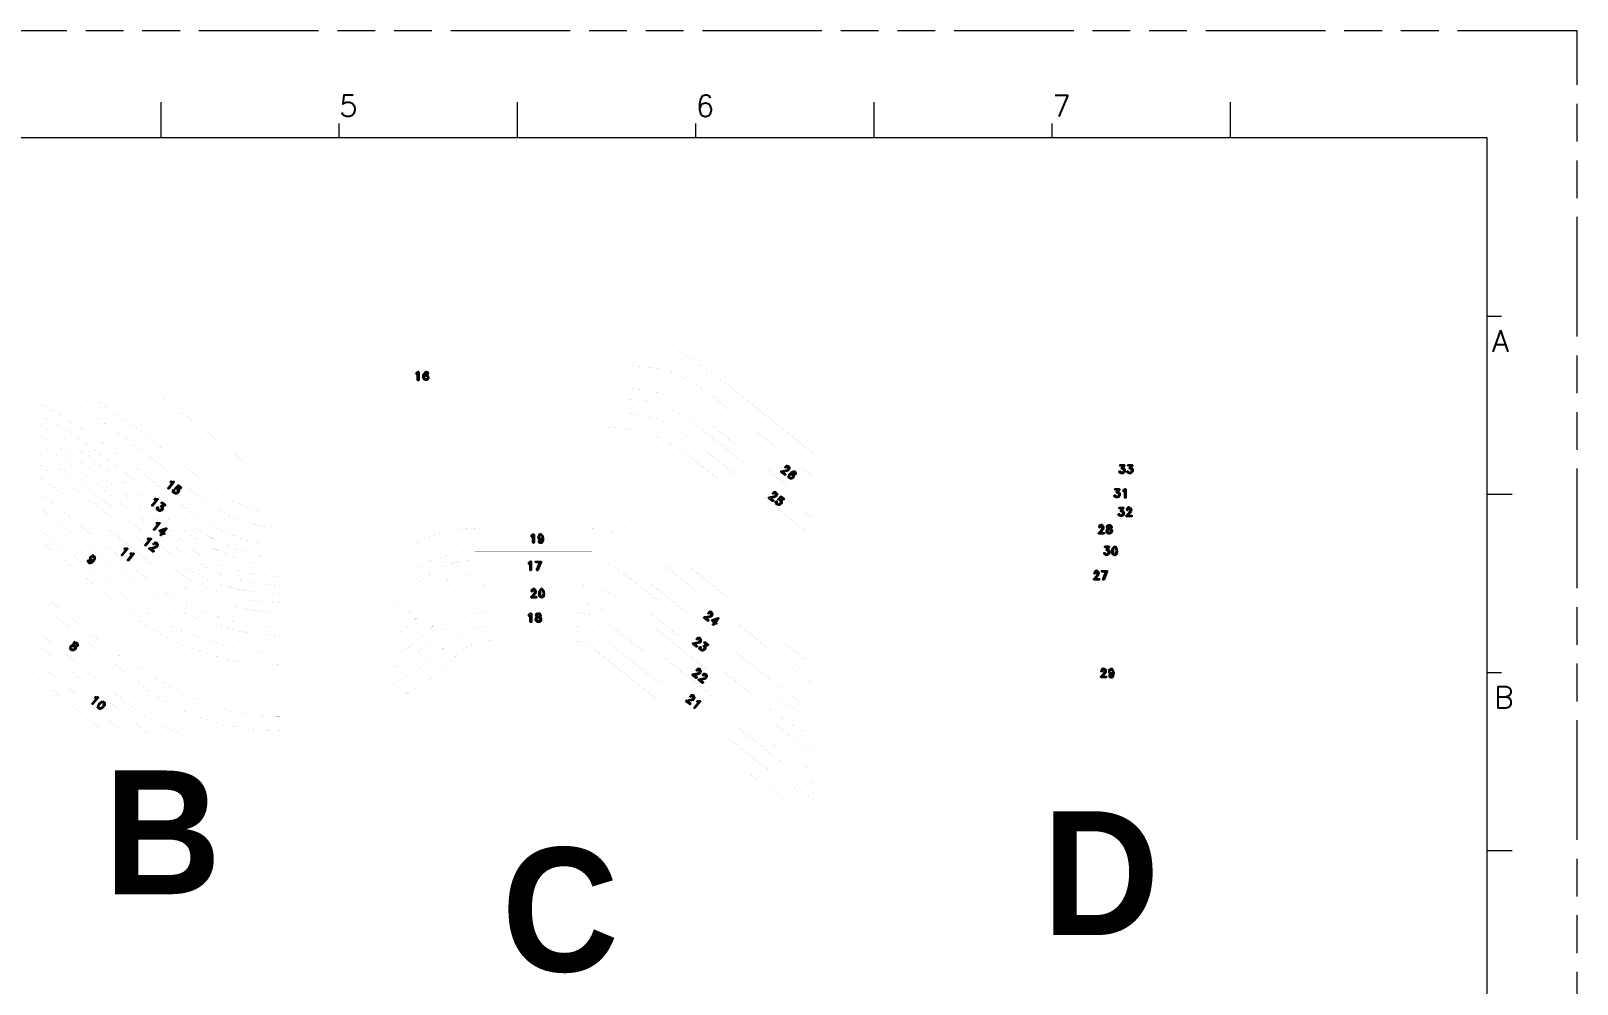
# Model space of a CAD drawing. Extents: x 726 to 3541, y -563 to 148.
# Drawn here: x 3418.6 to 3541.4, y -474.4 to -398.7 of the extents above; entities that cross this region are included whole.
import ezdxf

# ---------------------------------------------------------------- set-up
doc = ezdxf.new("R2010")
doc.units = 0
doc.linetypes.add('PHANTOM', pattern=[29.5, 9.5, -1.5, 3, -1.5, 3, -1.5, 9.5])
doc.layers.get('0').update_dxf_attribs({"lineweight": 5})
doc.layers.add('0PAPERF', color=2, linetype='PHANTOM', lineweight=5, plot=False)
for name, color, linetype in [('b_area', 3, 'Continuous'), ('c_area', 6, 'Continuous'), ('d_area', 5, 'Continuous'), ('e_area', 4, 'Continuous')]:
    doc.layers.add(name, color=color, linetype=linetype)
doc.layers.add('DIM', color=3, linetype='Continuous', lineweight=5)
doc.styles.add('SIMPLEX', font='simplex.shx')
doc.styles.get("Standard").update_dxf_attribs({"font": 'txt.shx'})

# ---------------------------------------------------------------- blocks, each defined once
blk = doc.blocks.new('PAD_R6')
at = {"layer": 'b_area', "const_width": 0.5}
blk.add_lwpolyline([(0.25, 0, 1), (-0.25, 0, 1)], format="xyb", close=True, dxfattribs=at)
blk = doc.blocks.new('PAD_R5')
at = {"layer": 'd_area', "const_width": 0.5}
blk.add_lwpolyline([(0.25, 0, 1), (-0.25, 0, 1)], format="xyb", close=True, dxfattribs=at)
blk = doc.blocks.new('PAD_R4')
at = {"layer": 'e_area', "const_width": 0.5}
blk.add_lwpolyline([(0.25, 0, 1), (-0.25, 0, 1)], format="xyb", close=True, dxfattribs=at)

msp = doc.modelspace()

# ---------------------------------------------------------------- linework, layer by layer
for p, q in [((3428.94, -407.17), (3428.94, -404.34)), ((3457.26, -407.17), (3457.26, -404.34)), ((3485.59, -407.17), (3485.59, -404.34)), ((3513.91, -407.17), (3513.91, -404.34)), ((3443.1, -407.17), (3443.1, -406.04)), ((3471.43, -407.17), (3471.43, -406.04)), ((3499.75, -407.17), (3499.75, -406.04)), ((3534.31, -407.17), (3315.64, -407.17)), ((3534.31, -558.43), (3534.31, -407.17)), ((3534.31, -421.34), (3535.44, -421.34)), ((3534.31, -435.5), (3536.29, -435.5)), ((3534.31, -449.66), (3535.44, -449.66)), ((3534.31, -463.82), (3536.29, -463.82))]:
    msp.add_line(p, q)
at = {"layer": '0PAPERF'}
for p, q in [((3541.45, -398.67), (3309.12, -398.67)), ((3541.45, -562.96), (3541.45, -398.67))]:
    msp.add_line(p, q, dxfattribs=at)
at = {"layer": 'b_area'}
for p, q in [((3429.5, -434.99), (3429.82, -434.59)), ((3428.22, -436.35), (3428.54, -435.96)), ((3428.6, -436.66), (3428.6, -436.62)), ((3428.37, -438.26), (3428.69, -437.87)), ((3429.2, -438.32), (3428.96, -438.41)), ((3427.68, -439.51), (3428, -439.11)), ((3423.11, -440.83), (3423.13, -440.77)), ((3425.81, -440.3), (3426.13, -439.9)), ((3426.3, -440.69), (3426.62, -440.29)), ((3423.48, -452.11), (3423.8, -451.71))]:
    msp.add_line(p, q, dxfattribs=at)
at = {"layer": 'b_area', "const_width": 0.0018}
for points in [[(3419.23, -454.68), (3419.23, -427.52), (3438.35, -427.52), (3438.35, -454.68), (3419.23, -454.68), (3419.23, -450.18)], [(3422.98, -427.52), (3428.78, -427.52), (3436.84, -433.99), (3438.35, -433.99), (3438.35, -437.12)], [(3419.23, -429.92), (3419.23, -429.13)], [(3419.23, -431.54), (3419.23, -430.74)], [(3419.23, -433.17), (3419.23, -432.36)], [(3419.23, -435.49), (3419.23, -434.12)], [(3419.23, -438.26), (3419.23, -436.55)], [(3419.23, -443.25), (3419.23, -439.16)], [(3419.23, -446.49), (3419.23, -444.14)], [(3419.23, -449), (3419.23, -447.54)], [(3419.23, -447.54), (3428.13, -454.68)], [(3428.13, -454.68), (3426.3, -454.68), (3419.23, -449)], [(3419.23, -450.18), (3424.83, -454.68)], [(3424.83, -454.68), (3419.23, -454.68)]]:
    msp.add_lwpolyline(points, dxfattribs=at)
for points in [[(3419.23, -428.23), (3419.23, -427.52), (3420.75, -427.52, -0.038258), (3428.02, -432.49), (3431.96, -435.65, 0.144628), (3438.35, -438.27), (3438.35, -439.65)], [(3438.35, -439.65, -0.147265), (3431.1, -436.72), (3427.16, -433.56, 0.04256), (3419.23, -428.23)], [(3438.35, -437.12, -0.141901), (3432.68, -434.76), (3428.74, -431.6, 0.03003), (3422.98, -427.52)], [(3419.23, -429.13, -0.039186), (3426.27, -433.92), (3430.72, -437.49, 0.130478), (3437.6, -440.54, 0.03879), (3438.23, -440.59), (3438.35, -440.59), (3438.35, -441.27), (3438.23, -441.27, -0.038899), (3437.49, -441.22, -0.130468), (3430.29, -438.03), (3425.84, -434.45, 0.037355), (3419.23, -429.92)], [(3419.23, -430.74, -0.035857), (3425.43, -435.03), (3431.84, -440.19, 0.126375), (3438.35, -442.07), (3438.35, -442.75)], [(3438.35, -442.75, -0.127149), (3431.48, -440.76, -0.037538), (3431.43, -440.74), (3425, -435.57, 0.033902), (3419.23, -431.54)], [(3419.23, -432.36, -0.031192), (3424.35, -435.97), (3431.54, -441.74, 0.119086), (3438.35, -443.44), (3438.35, -444.13)], [(3438.35, -444.13, -0.119738), (3431.2, -442.33, -0.049014), (3431.14, -442.29), (3423.92, -436.5, 0.029059), (3419.23, -433.17)], [(3419.23, -434.12, -0.02335), (3422.75, -436.68), (3429.68, -442.23, 0.135811), (3438.35, -444.92), (3438.35, -446.07)], [(3438.35, -446.07, -0.137571), (3428.98, -443.15), (3422.04, -437.58, 0.019197), (3419.23, -435.49)], [(3419.23, -436.55, -0.007756), (3420.28, -437.34), (3427.13, -442.69, 0.064798), (3431.48, -445.26, 0.093738), (3438.35, -446.75), (3438.35, -448.12)], [(3438.35, -448.12, -0.094281), (3430.94, -446.52, -0.064772), (3426.29, -443.77), (3419.23, -438.26)], [(3419.23, -439.16, -0.003881), (3419.72, -439.54), (3426.38, -444.89, 0.172056), (3438.35, -449.06), (3438.35, -453.16), (3438.13, -453.16), (3438.13, -453.16, -0.162408), (3428.16, -449.83, -0.051002), (3424.37, -447.38), (3419.23, -443.25)], [(3419.23, -444.14), (3427.03, -450.4, 0.173785), (3438.35, -454.3), (3438.35, -454.68), (3430.72, -454.68, -0.072039), (3425.88, -451.83), (3419.23, -446.49)]]:
    msp.add_lwpolyline(points, format="xyb", dxfattribs=at)
at = {"layer": 'b_area'}
for points in [[(3429.74, -434.58, -1.522225), (3429.81, -434.5), (3429.92, -434.48, -0.698893), (3429.96, -434.55), (3429.57, -435.04, -1), (3429.5, -434.99)], [(3429.82, -434.59, -0.071668), (3429.8, -434.59), (3429.74, -434.58)], [(3430.16, -435.38, 0.817767), (3430.12, -435.06, -0.739781), (3430.08, -434.98), (3430.26, -434.79, -0.39237), (3430.33, -434.78), (3430.53, -434.95, -1), (3430.47, -435.02), (3430.3, -434.88), (3430.21, -434.98, -0.523435), (3430.34, -435.33)], [(3428.46, -435.95, -1.522479), (3428.53, -435.87), (3428.64, -435.85, -0.70204), (3428.68, -435.92), (3428.29, -436.41, -1), (3428.22, -436.35)], [(3428.54, -435.96, -0.072808), (3428.52, -435.96), (3428.46, -435.95)], [(3429.88, -435.25, -0.078983), (3429.88, -435.24), (3429.89, -435.17, -1), (3429.98, -435.2, 0.637815), (3430.16, -435.38)], [(3430.34, -435.33, -0.673358), (3429.88, -435.29), (3429.88, -435.25)], [(3429.15, -436.35), (3428.99, -436.22, -1), (3429.05, -436.15), (3429.27, -436.33, -0.602725), (3429.25, -436.41), (3429.06, -436.47, -1.082258), (3428.6, -436.66)], [(3428.6, -436.62, -0.078607), (3428.6, -436.6), (3428.61, -436.54, -1), (3428.7, -436.57, 0.637818), (3428.88, -436.74)], [(3428.88, -436.74, 0.372833), (3428.99, -436.53), (3428.94, -436.49, -0.597473), (3428.95, -436.41), (3429.15, -436.35)], [(3428.62, -437.86, -1.522732), (3428.68, -437.78), (3428.79, -437.76, -0.70708), (3428.83, -437.83), (3428.44, -438.32, -1), (3428.37, -438.26)], [(3428.69, -437.87, -0.071668), (3428.68, -437.87), (3428.62, -437.86)], [(3426.06, -439.89, -1.52274), (3426.12, -439.81), (3426.23, -439.79, -0.699413), (3426.27, -439.86), (3425.88, -440.35, -1), (3425.81, -440.3)], [(3427.93, -439.1, -1.522584), (3427.99, -439.02), (3428.1, -439, -0.706202), (3428.15, -439.07), (3427.75, -439.57, -1), (3427.68, -439.51)], [(3428, -439.11, -0.067438), (3427.99, -439.11), (3427.93, -439.1)], [(3428.02, -439.84, -0.650129), (3428.04, -439.76), (3428.43, -439.69, 0.341478), (3428.59, -439.48)], [(3428.67, -439.44, -0.421192), (3428.45, -439.77), (3428.15, -439.83)], [(3428.59, -439.48, 0.571193), (3428.4, -439.47, -1), (3428.33, -439.42)], [(3423.65, -440.41, -0.42096), (3423.3, -441.01), (3423.22, -440.99, -0.098661), (3423.21, -440.98), (3423.17, -440.95, -0.09861), (3423.16, -440.94), (3423.12, -440.87, -0.20787), (3423.11, -440.83)], [(3423.13, -440.77, -1.487068), (3423.2, -440.84, 0.775659), (3423.46, -440.82)], [(3426.13, -439.9, -0.067587), (3426.12, -439.9), (3426.06, -439.89)], [(3426.55, -440.28, -1.52274), (3426.61, -440.2), (3426.72, -440.18, -0.699413), (3426.77, -440.25), (3426.37, -440.75, -1), (3426.3, -440.69)], [(3426.62, -440.29, -0.067587), (3426.61, -440.29), (3426.55, -440.28)], [(3428.15, -439.83), (3428.36, -439.99, -1), (3428.3, -440.06), (3428.02, -439.84)], [(3422.12, -447.24, -0.461807), (3422.32, -447.54, -0.322676), (3422.16, -447.62, -1.046676), (3421.7, -447.73)], [(3423.73, -451.7, -1.522584), (3423.79, -451.62), (3423.9, -451.6, -0.706202), (3423.94, -451.67), (3423.55, -452.16, -1), (3423.48, -452.11)], [(3423.8, -451.71, -0.067438), (3423.79, -451.71), (3423.73, -451.7)], [(3424.37, -451.96, -0.482566), (3424.39, -452.37), (3424.33, -452.44, -0.584557), (3423.89, -452.45, -0.174637), (3423.88, -452.42)], [(3424.39, -452.12, 0.506322), (3424.21, -452.06), (3424.1, -452.15), (3424.05, -452.22), (3423.98, -452.34, 0.507004), (3424.08, -452.51)]]:
    msp.add_lwpolyline(points, format="xyb", dxfattribs=at)
msp.add_lwpolyline([(3428.84, -438.43, -0.591214), (3428.85, -438.35), (3429.32, -438.18, -0.763171), (3429.37, -438.26), (3429.13, -438.55), (3429.2, -438.6, -1), (3429.14, -438.67), (3429.07, -438.62), (3428.97, -438.75, -1), (3428.9, -438.69), (3429, -438.56)], format="xyb", close=True, dxfattribs=at)
msp.add_lwpolyline([(3428.96, -438.41), (3429.06, -438.49), (3429.2, -438.32)], dxfattribs=at)
for centre, radius in [((3423.49, -440.59), 0.135), ((3421.93, -447.7), 0.142), ((3422.15, -447.43), 0.106)]:
    msp.add_circle(centre, radius, dxfattribs=at)
for centre, radius, start, end in [((3428.49, -439.53), 0.197, 28.2225, 143.4725), ((3423.48, -440.61), 0.21, 142.2006, 265.3603), ((3423.51, -440.6), 0.229, 52.9079, 151.5568), ((3421.95, -447.71), 0.251, 88.4977, 183.1404), ((3422.12, -447.41), 0.175, 92.7245, 196.4385), ((3424.38, -452.46), 0.501, 90.7363, 174.8037), ((3423.91, -452.05), 0.491, 290.8107, 351.7725)]:
    msp.add_arc(centre, radius, start, end, dxfattribs=at)
at = {"layer": 'c_area'}
for p, q in [((3459.03, -440.92), (3458.73, -440.92)), ((3473.07, -445.46), (3472.84, -445.54)), ((3471.72, -447.76), (3471.72, -447.72)), ((3471.31, -452.42), (3471.63, -452.03))]:
    msp.add_line(p, q, dxfattribs=at)
at = {"layer": 'c_area', "linetype": 'Continuous', "const_width": 0.0018}
for points in [[(3447.42, -459.89), (3447.42, -424.14), (3480.81, -424.14), (3480.81, -459.89), (3447.42, -459.89), (3447.42, -451.84, 0.092221), (3452.1, -448.63), (3452.44, -448.28, -0.198798), (3455.27, -447.11), (3461.35, -447.11, -0.170375), (3463.34, -447.81), (3476.28, -458.17, 0.030284), (3478.71, -459.89)], [(3480.81, -432.29), (3473.95, -426.8), (3473.95, -426.8, 0.03819), (3470.07, -424.14)], [(3447.42, -427.11), (3447.42, -425.28), (3466.2, -425.28, -0.170557), (3472.49, -427.49), (3480.81, -434.16), (3480.81, -436.5)], [(3480.81, -436.5), (3471.34, -428.91, 0.170557), (3466.2, -427.11), (3447.42, -427.11)], [(3447.42, -429.05), (3447.42, -427.91), (3465.64, -427.91, -0.170441), (3471.42, -429.94), (3480.81, -437.46), (3480.81, -438.93)], [(3480.81, -438.93), (3470.7, -430.83, 0.170435), (3465.64, -429.05), (3447.42, -429.05)], [(3447.42, -437.05), (3447.42, -430.19), (3464.45, -430.19, -0.170303), (3470.88, -432.45), (3480.81, -440.4), (3480.81, -449.12)], [(3480.81, -449.12, -0.01541), (3479.56, -448.18), (3466.6, -437.8, 0.170281), (3464.45, -437.05), (3447.42, -437.05)], [(3447.42, -443.06), (3447.42, -440.53, -0.17577), (3453.87, -438.19), (3463.16, -438.19, -0.170262), (3466.87, -439.49), (3478.89, -449.12, 0.022721), (3480.81, -450.52), (3480.81, -452.68)], [(3480.81, -452.68, -0.033369), (3477.74, -450.54), (3465.73, -440.92, 0.17024), (3463.16, -440.02), (3453.87, -440.02, 0.198955), (3448.05, -442.43), (3447.42, -443.06)], [(3447.42, -445.94), (3447.42, -444.5, 0.021818), (3448.05, -443.92), (3449.42, -442.55, -0.198802), (3453.87, -440.71), (3462.74, -440.71, -0.17034), (3465.62, -441.72), (3477.9, -451.55, 0.033412), (3480.81, -453.58), (3480.81, -454.9)], [(3480.81, -454.9, -0.039572), (3477.18, -452.44), (3464.91, -442.61, 0.170341), (3462.74, -441.85), (3453.87, -441.85, 0.198784), (3450.23, -443.36), (3448.85, -444.73, -0.043199), (3447.42, -445.94)], [(3447.42, -448.44), (3447.42, -446.84, 0.051226), (3449.12, -445.46), (3449.6, -444.97, -0.198919), (3454.94, -442.76), (3462.21, -442.76, -0.170242), (3465.39, -443.88), (3478.24, -454.17, 0.034069), (3480.81, -455.95), (3480.81, -457.54)], [(3480.81, -457.54, -0.042409), (3477.38, -455.24), (3464.53, -444.95, 0.170209), (3462.2, -444.14), (3454.94, -444.14, 0.198919), (3450.57, -445.94), (3450.09, -446.43, -0.069511), (3447.42, -448.44)], [(3447.42, -450.57), (3447.42, -449.29, 0.072511), (3450.48, -447.01), (3450.82, -446.66, -0.198978), (3455.27, -444.82), (3461.35, -444.82, -0.170387), (3464.77, -446.02), (3477.71, -456.38, 0.041952), (3480.81, -458.46), (3480.81, -459.76)], [(3480.81, -459.76, -0.048698), (3477, -457.28), (3464.05, -446.91, 0.170388), (3461.35, -445.96), (3455.27, -445.96, 0.19898), (3451.63, -447.47), (3451.29, -447.82, -0.08322), (3447.42, -450.57)]]:
    msp.add_lwpolyline(points, format="xyb", dxfattribs=at)
for points in [[(3470.07, -424.14), (3480.81, -424.14), (3480.81, -432.29)], [(3478.71, -459.89), (3447.42, -459.89)]]:
    msp.add_lwpolyline(points, dxfattribs=at)
at = {"layer": 'c_area', "linetype": 'Continuous'}
for points in [[(3449.26, -425.84), (3449.33, -425.76, -0.70035), (3449.41, -425.79), (3449.41, -426.42, -1), (3449.32, -426.42), (3449.32, -425.91)], [(3449.32, -425.91, -0.067502), (3449.31, -425.91), (3449.26, -425.94)], [(3449.77, -426.2, -0.389941), (3450.04, -425.74), (3450.11, -425.77, -0.205462), (3450.14, -425.8), (3450.17, -425.86)], [(3450.19, -426.19, -0.780762), (3449.81, -426.36, -0.129406), (3449.8, -426.33), (3449.77, -426.22, -0.058104), (3449.77, -426.2)], [(3450.17, -425.86, -1.487402), (3450.06, -425.85, 0.775203), (3449.87, -426.02)], [(3478.21, -433.73, -0.650129), (3478.23, -433.65), (3478.62, -433.58, 0.340546), (3478.78, -433.38)], [(3478.86, -433.33, -0.420319), (3478.64, -433.67), (3478.34, -433.72)], [(3478.78, -433.38, 0.570697), (3478.6, -433.37, -1), (3478.52, -433.31)], [(3478.34, -433.72), (3478.55, -433.89, -1), (3478.49, -433.96), (3478.21, -433.73)], [(3479.19, -434.17, -0.637581), (3478.79, -434.13), (3478.78, -434.05)], [(3479.37, -433.89, -1.486911), (3479.3, -433.82, 0.774817), (3479.04, -433.83)], [(3477.23, -435.81, -0.644166), (3477.25, -435.73), (3477.64, -435.66, 0.34145), (3477.8, -435.46)], [(3477.37, -435.8), (3477.57, -435.97, -1), (3477.51, -436.04), (3477.23, -435.81)], [(3477.88, -435.42, -0.420677), (3477.66, -435.75), (3477.37, -435.8)], [(3477.8, -435.46, 0.570802), (3477.62, -435.45, -1), (3477.55, -435.39)], [(3477.77, -436.13), (3477.78, -436.07, -1), (3477.87, -436.09, 0.637691), (3478.05, -436.27)], [(3478.05, -436.27, 0.819525), (3478.01, -435.95, -0.73402), (3477.97, -435.88), (3478.15, -435.68, -0.393362), (3478.22, -435.68), (3478.42, -435.84, -1), (3478.36, -435.91), (3478.19, -435.77), (3478.1, -435.87, -0.523385), (3478.23, -436.23)], [(3478.23, -436.23, -0.67534), (3477.77, -436.18, -0.283003), (3477.77, -436.13)], [(3458.42, -438.76), (3458.49, -438.67, -0.70035), (3458.57, -438.7), (3458.57, -439.33, -1), (3458.48, -439.33), (3458.48, -438.82)], [(3458.48, -438.82, -0.067502), (3458.47, -438.83), (3458.42, -438.86)], [(3459.23, -439.1, -0.061735), (3459.22, -439.1), (3459.14, -439.13, -0.31361), (3459.08, -439.13), (3459.01, -439.1, -0.12527), (3458.99, -439.09), (3458.94, -439.03, -0.110923), (3458.93, -439.01), (3458.9, -438.92, -0.072732), (3458.9, -438.91)], [(3458.93, -439.26, -1.487156), (3459.03, -439.27, 0.775566), (3459.23, -439.1)], [(3458.2, -440.93), (3458.27, -440.84, -0.70035), (3458.35, -440.87), (3458.35, -441.5, -1), (3458.26, -441.5), (3458.26, -440.99)], [(3458.26, -440.99, -0.067502), (3458.25, -441), (3458.2, -441.03)], [(3458.73, -440.92, -1), (3458.73, -440.83), (3459.09, -440.83, -0.539035), (3459.13, -440.89), (3458.88, -441.52, -1), (3458.79, -441.49), (3459.03, -440.92)], [(3458.34, -443.65), (3458.59, -443.35, 0.341965), (3458.59, -443.09)], [(3458.59, -443.09, 0.570843), (3458.44, -443.2, -1), (3458.35, -443.2)], [(3458.63, -443.01, -0.421669), (3458.66, -443.4), (3458.47, -443.63)], [(3459.38, -443.56, -0.780614), (3458.98, -443.56), (3458.96, -443.41)], [(3459.25, -443.11, 0.50693), (3459.07, -443.18), (3459.05, -443.32), (3459.05, -443.4)], [(3459.05, -443.4), (3459.07, -443.54, 0.507166), (3459.25, -443.61)], [(3458.47, -443.63), (3458.73, -443.63, -1), (3458.73, -443.72), (3458.37, -443.72, -0.649857), (3458.34, -443.65)], [(3458.21, -445.04), (3458.28, -444.96, -0.70035), (3458.36, -444.99), (3458.36, -445.62, -1), (3458.27, -445.62), (3458.27, -445.11)], [(3458.27, -445.11, -0.067502), (3458.26, -445.12), (3458.21, -445.15)], [(3458.7, -445.5, -0.274397), (3458.79, -445.25, -0.486257), (3458.78, -444.98)], [(3458.78, -444.98, -0.461965), (3459.12, -445.08, -0.324873), (3459.05, -445.25, -1.370949), (3458.7, -445.52)], [(3459.02, -445.05, 0.263822), (3458.83, -445.05), (3458.81, -445.09), (3458.81, -445.13)], [(3458.81, -445.13), (3458.83, -445.17), (3458.86, -445.19), (3458.92, -445.2), (3458.98, -445.19, 0.42514), (3459.02, -445.05)], [(3472.09, -445.33, -0.644148), (3472.11, -445.25), (3472.5, -445.18, 0.3402), (3472.66, -444.98)], [(3472.23, -445.32), (3472.43, -445.49, -1), (3472.37, -445.56), (3472.09, -445.33)], [(3472.66, -444.98, 0.570631), (3472.48, -444.97, -1), (3472.41, -444.91)], [(3471.19, -447.39, -0.644148), (3471.21, -447.32), (3471.59, -447.24, 0.3402), (3471.75, -447.04)], [(3471.75, -447.04, 0.570631), (3471.57, -447.03, -1), (3471.5, -446.97)], [(3471.32, -447.39), (3471.52, -447.55, -1), (3471.47, -447.62), (3471.19, -447.39)], [(3472.27, -447.45), (3472.11, -447.33, -1), (3472.17, -447.26), (3472.39, -447.43, -0.599709), (3472.38, -447.51), (3472.18, -447.58, -1.081145), (3471.72, -447.76)], [(3471.72, -447.72, -0.082065), (3471.72, -447.71), (3471.74, -447.65, -1), (3471.83, -447.67, 0.637554), (3472.01, -447.85)], [(3472.01, -447.85, 0.373058), (3472.11, -447.64), (3472.06, -447.6, -0.599709), (3472.08, -447.52), (3472.27, -447.45)], [(3471.17, -449.87, -0.644148), (3471.19, -449.79), (3471.57, -449.72, 0.341536), (3471.73, -449.52)], [(3471.73, -449.52, 0.570861), (3471.55, -449.51, -1), (3471.48, -449.45)], [(3471.3, -449.86), (3471.51, -450.03, -1), (3471.45, -450.1), (3471.17, -449.87)], [(3471.66, -450.27, -0.644148), (3471.68, -450.19), (3472.07, -450.12, 0.341479), (3472.23, -449.91)], [(3471.79, -450.26), (3472, -450.42, -1), (3471.94, -450.49), (3471.66, -450.27)], [(3472.31, -449.87, -0.418936), (3472.09, -450.2), (3471.79, -450.26)], [(3472.23, -449.91, 0.570858), (3472.04, -449.9, -1), (3471.97, -449.85)], [(3470.67, -451.96, -0.644148), (3470.69, -451.88), (3471.07, -451.81, 0.341536), (3471.23, -451.61)], [(3470.8, -451.95), (3471.01, -452.12, -1), (3470.95, -452.19), (3470.67, -451.96)], [(3471.23, -451.61, 0.570861), (3471.05, -451.6, -1), (3470.98, -451.54)], [(3471.56, -452.02, -1.522831), (3471.62, -451.93), (3471.73, -451.91, -0.699994), (3471.78, -451.99), (3471.38, -452.48, -1), (3471.31, -452.42)], [(3471.63, -452.03, -0.071735), (3471.62, -452.02), (3471.56, -452.02)]]:
    msp.add_lwpolyline(points, format="xyb", dxfattribs=at)
for points in [[(3472.62, -445.23), (3472.52, -445.27), (3472.23, -445.32)], [(3472.84, -445.54), (3472.94, -445.63), (3473.07, -445.46)], [(3471.72, -447.29), (3471.61, -447.33), (3471.32, -447.39)], [(3471.7, -449.77), (3471.59, -449.81), (3471.3, -449.86)], [(3471.2, -451.86), (3471.09, -451.9), (3470.8, -451.95)]]:
    msp.add_lwpolyline(points, dxfattribs=at)
msp.add_lwpolyline([(3472.72, -445.56, -0.586926), (3472.73, -445.49), (3473.19, -445.32, -0.758049), (3473.24, -445.39), (3473.01, -445.68), (3473.07, -445.73, -1), (3473.02, -445.8), (3472.95, -445.75), (3472.85, -445.88, -1), (3472.78, -445.82), (3472.88, -445.7)], format="xyb", close=True, dxfattribs=at)
at = {"layer": 'c_area'}
for centre, radius in [((3449.98, -426.22), 0.136), ((3479, -434.06), 0.135), ((3459.11, -438.9), 0.136), ((3458.92, -445.44), 0.136)]:
    msp.add_circle(centre, radius, dxfattribs=at)
for centre, radius, start, end in [((3449.24, -425.89), 0.0566, 66.8567, 293.6395), ((3449.98, -426.19), 0.21, 0.0169, 123.4515), ((3478.68, -433.43), 0.197, 28.3838, 143.4615), ((3479.3, -434.21), 0.541, 92.3081, 163.3278), ((3479.02, -434.04), 0.21, 321.5219, 84.5272), ((3479.21, -433.83), 0.178, 340.2747, 65.6669), ((3477.7, -435.51), 0.197, 28.369, 143.5001), ((3458.39, -438.81), 0.0566, 66.8567, 293.6395), ((3459.13, -438.89), 0.227, 86.1642, 186.1952), ((3459.11, -439.18), 0.194, 203.0883, 313.8842), ((3458.84, -439.05), 0.491, 325.5558, 51.6615), ((3458.18, -440.98), 0.0566, 66.8567, 293.6395), ((3458.55, -443.19), 0.197, 67.0464, 182.2276), ((3459.31, -443.34), 0.359, 106.6977, 189.7826), ((3458.9, -443.4), 0.504, 341.3788, 52.7909), ((3458.83, -443.36), 0.491, 329.5234, 30.4766), ((3458.19, -445.1), 0.0566, 66.8567, 293.6395), ((3458.74, -445.5), 0.045, 179.9907, 204.0065), ((3472.57, -445.03), 0.202, 285.8602, 142.7146), ((3471.66, -447.1), 0.202, 285.8602, 142.7146), ((3471.64, -449.57), 0.202, 285.6276, 142.7556), ((3472.13, -449.96), 0.197, 28.2159, 143.4593), ((3471.14, -451.66), 0.202, 285.6276, 142.7556)]:
    msp.add_arc(centre, radius, start, end, dxfattribs=at)
at = {"layer": 'd_area'}
for p, q in [((3505.1, -433.78), (3505.07, -433.72)), ((3505.73, -433.78), (3505.7, -433.72)), ((3504.7, -435.69), (3504.67, -435.63)), ((3505.03, -437.18), (3505, -437.12)), ((3503.89, -440.27), (3503.86, -440.21)), ((3504.01, -441.67), (3503.72, -441.67))]:
    msp.add_line(p, q, dxfattribs=at)
at = {"layer": 'd_area', "linetype": 'Continuous', "const_width": 0.0018}
for points in [[(3493, -458.54), (3493, -429.72), (3513.37, -429.72), (3513.37, -458.54), (3493, -458.54), (3493, -457.1), (3513.37, -457.1), (3513.37, -458.54)], [(3493, -434.29), (3493, -432.91), (3513.37, -432.91), (3513.37, -434.29)], [(3493, -435.85), (3493, -435.17), (3513.37, -435.17), (3513.37, -435.85)], [(3493, -437.34), (3493, -436.65), (3513.37, -436.65), (3513.37, -437.34)], [(3493, -438.71), (3493, -438.03), (3513.37, -438.03), (3513.37, -438.71)], [(3493, -440.65), (3493, -439.51), (3513.37, -439.51), (3513.37, -440.65)], [(3493, -442.71), (3493, -441.34), (3513.37, -441.34), (3513.37, -442.71)], [(3493, -447.74), (3493, -443.64), (3498.34, -443.64), (3507.48, -443.64), (3513.37, -443.64), (3513.37, -447.74)], [(3493, -450.71), (3493, -448.88), (3513.37, -448.88), (3513.37, -450.71)]]:
    msp.add_lwpolyline(points, close=True, dxfattribs=at)
msp.add_lwpolyline([(3493, -431.77), (3493, -429.72), (3513.37, -429.72), (3513.37, -431.77), (3511.49, -431.77, -0.018933), (3511.37, -431.77, -0.018935), (3511.25, -431.77)], format="xyb", close=True, dxfattribs=at)
at = {"layer": 'd_area', "linetype": 'Continuous'}
for points in [[(3505.37, -433.24), (3505.17, -433.24, -1), (3505.17, -433.15), (3505.45, -433.15, -0.595465), (3505.49, -433.22), (3505.38, -433.39, -1.208199), (3505.1, -433.78)], [(3505.41, -433.71, 0.372811), (3505.36, -433.48), (3505.29, -433.48, -0.595465), (3505.26, -433.41), (3505.37, -433.24)], [(3506, -433.24), (3505.8, -433.24, -1), (3505.8, -433.15), (3506.08, -433.15, -0.595465), (3506.12, -433.22), (3506.01, -433.39, -1.208199), (3505.73, -433.78)], [(3506.04, -433.71, 0.372811), (3505.99, -433.48), (3505.92, -433.48, -0.595465), (3505.89, -433.41), (3506, -433.24)], [(3505.07, -433.72, -1), (3505.16, -433.69, 0.637647), (3505.41, -433.71)], [(3505.7, -433.72, -1), (3505.79, -433.69, 0.637647), (3506.04, -433.71)], [(3504.67, -435.63, -1), (3504.76, -435.6, 0.637647), (3505.01, -435.62)], [(3504.97, -435.15), (3504.77, -435.15, -1), (3504.77, -435.06), (3505.05, -435.06, -0.595465), (3505.09, -435.13), (3504.98, -435.3, -1.208199), (3504.7, -435.69)], [(3505.01, -435.62, 0.372811), (3504.96, -435.39), (3504.9, -435.39, -0.595465), (3504.86, -435.32), (3504.97, -435.15)], [(3505.45, -435.16), (3505.52, -435.08, -0.70035), (3505.6, -435.11), (3505.6, -435.74, -1), (3505.51, -435.74), (3505.51, -435.23)], [(3505.51, -435.23, -0.067502), (3505.5, -435.24), (3505.45, -435.27)], [(3505, -437.12, -1), (3505.09, -437.08, 0.637647), (3505.34, -437.11)], [(3505.3, -436.64), (3505.1, -436.64, -1), (3505.1, -436.55), (3505.38, -436.55, -0.595465), (3505.42, -436.62), (3505.31, -436.79, -1.208199), (3505.03, -437.18)], [(3505.34, -437.11, 0.372811), (3505.29, -436.88), (3505.22, -436.88, -0.595465), (3505.19, -436.81), (3505.3, -436.64)], [(3505.77, -437.18), (3506.03, -437.18, -1), (3506.03, -437.27), (3505.67, -437.27, -0.649857), (3505.64, -437.19)], [(3505.64, -437.19), (3505.89, -436.9, 0.341965), (3505.89, -436.64)], [(3505.89, -436.64, 0.570843), (3505.74, -436.74, -1), (3505.65, -436.74)], [(3505.93, -436.55, -0.421669), (3505.97, -436.95), (3505.77, -437.18)], [(3503.57, -438.55), (3503.83, -438.55, -1), (3503.83, -438.64), (3503.47, -438.64, -0.649857), (3503.44, -438.56)], [(3503.44, -438.56), (3503.69, -438.27, 0.341965), (3503.69, -438.01)], [(3503.69, -438.01, 0.570843), (3503.54, -438.11, -1), (3503.45, -438.11)], [(3503.73, -437.92, -0.421669), (3503.76, -438.32), (3503.57, -438.55)], [(3504.06, -438.47, -0.274397), (3504.15, -438.23, -0.486257), (3504.14, -437.95)], [(3504.14, -437.95, -0.461965), (3504.48, -438.05, -0.324873), (3504.41, -438.23, -1.370949), (3504.06, -438.49)], [(3504.38, -438.03, 0.263822), (3504.19, -438.03), (3504.17, -438.06), (3504.17, -438.1)], [(3504.17, -438.1), (3504.19, -438.14), (3504.22, -438.16), (3504.28, -438.18), (3504.34, -438.16, 0.42514), (3504.38, -438.03)], [(3504.15, -439.72), (3503.95, -439.72, -1), (3503.95, -439.63), (3504.24, -439.63, -0.595465), (3504.28, -439.7), (3504.17, -439.87, -1.208199), (3503.89, -440.27)], [(3504.2, -440.2, 0.372811), (3504.15, -439.96), (3504.08, -439.96, -0.595465), (3504.05, -439.89), (3504.15, -439.72)], [(3504.78, -439.74, 0.50693), (3504.6, -439.81), (3504.58, -439.95), (3504.58, -440.03)], [(3503.86, -440.21, -1), (3503.94, -440.17, 0.637647), (3504.2, -440.2)], [(3504.91, -440.2, -0.780614), (3504.51, -440.19), (3504.49, -440.04)], [(3504.58, -440.03), (3504.6, -440.17, 0.507166), (3504.78, -440.24)], [(3503.19, -442.21), (3503.45, -442.21, -1), (3503.45, -442.3), (3503.09, -442.3, -0.649857), (3503.06, -442.22)], [(3503.06, -442.22), (3503.31, -441.93, 0.341965), (3503.31, -441.67)], [(3503.31, -441.67, 0.570843), (3503.16, -441.77, -1), (3503.07, -441.77)], [(3503.34, -441.58, -0.421669), (3503.38, -441.98), (3503.19, -442.21)], [(3503.72, -441.67, -1), (3503.72, -441.58), (3504.08, -441.58, -0.539035), (3504.12, -441.64), (3503.86, -442.27, -1), (3503.78, -442.23), (3504.01, -441.67)], [(3503.62, -449.99), (3503.87, -449.7, 0.341965), (3503.87, -449.44)], [(3503.87, -449.44, 0.570843), (3503.72, -449.54, -1), (3503.63, -449.54)], [(3503.9, -449.35, -0.421669), (3503.94, -449.75), (3503.75, -449.98)], [(3504.56, -449.79, -0.061735), (3504.55, -449.8), (3504.48, -449.83, -0.31361), (3504.42, -449.83), (3504.34, -449.8, -0.12527), (3504.32, -449.78), (3504.27, -449.72, -0.110923), (3504.26, -449.71), (3504.24, -449.62, -0.072732), (3504.24, -449.6)], [(3503.75, -449.98), (3504.01, -449.98, -1), (3504.01, -450.07), (3503.65, -450.07, -0.649857), (3503.62, -449.99)], [(3504.26, -449.95, -1.487156), (3504.37, -449.96, 0.775566), (3504.56, -449.79)]]:
    msp.add_lwpolyline(points, format="xyb", dxfattribs=at)
at = {"layer": 'd_area', "linetype": 'Continuous', "const_width": 0.0018}
for points in [[(3493, -455.96), (3493, -451.86), (3513.37, -451.86), (3513.37, -455.96), (3507.48, -455.96)], [(3498.34, -455.96), (3493, -455.96)], [(3507.48, -455.96), (3498.34, -455.96)]]:
    msp.add_lwpolyline(points, dxfattribs=at)
at = {"layer": 'd_area'}
for centre in [(3504.28, -438.41), (3504.45, -449.59)]:
    msp.add_circle(centre, 0.136, dxfattribs=at)
for centre, radius, start, end in [((3505.42, -435.21), 0.0566, 66.8567, 293.6395), ((3505.85, -436.73), 0.197, 67.0464, 182.2276), ((3503.65, -438.11), 0.197, 67.0464, 182.2276), ((3504.1, -438.47), 0.045, 179.9907, 204.0065), ((3504.84, -439.98), 0.359, 106.6977, 189.7826), ((3504.43, -440.03), 0.504, 341.3788, 52.7909), ((3504.36, -439.99), 0.491, 329.5234, 30.4766), ((3503.27, -441.76), 0.197, 67.0464, 182.2276), ((3503.83, -449.54), 0.197, 67.0464, 182.2276), ((3504.46, -449.58), 0.227, 86.1642, 186.1952), ((3504.17, -449.74), 0.491, 325.5558, 51.6615), ((3504.44, -449.88), 0.194, 203.0883, 313.8842)]:
    msp.add_arc(centre, radius, start, end, dxfattribs=at)

# ---------------------------------------------------------------- block references
at = {"layer": 'b_area', "xscale": 0.0018, "yscale": 0.0018, "zscale": 1.8}
for p in [(3419.23, -428.23), (3419.23, -428.23), (3422.98, -427.52), (3422.98, -427.52), (3419.23, -429.13), (3419.23, -429.13), (3419.23, -429.92), (3419.23, -429.92), (3419.23, -430.74), (3419.23, -430.74), (3419.23, -431.54), (3419.23, -431.54), (3419.23, -432.36), (3419.23, -432.36), (3419.23, -433.17), (3419.23, -433.17), (3419.23, -434.12), (3419.23, -434.12), (3419.23, -435.49), (3419.23, -435.49), (3419.23, -436.55), (3419.23, -436.55), (3438.35, -437.12), (3438.35, -437.12), (3419.23, -438.26), (3419.23, -438.26), (3419.23, -439.16), (3419.23, -439.16), (3438.35, -439.65), (3438.35, -439.65), (3419.23, -443.25), (3419.23, -443.25), (3438.35, -442.75), (3438.35, -442.75), (3419.23, -444.14), (3419.23, -444.14), (3438.35, -444.13), (3438.35, -444.13), (3419.23, -446.49), (3419.23, -446.49), (3438.35, -446.07), (3438.35, -446.07), (3419.23, -447.54), (3419.23, -447.54), (3438.35, -448.12), (3438.35, -448.12), (3419.23, -449), (3419.23, -449), (3419.23, -450.18), (3419.23, -450.18), (3419.23, -454.68), (3419.23, -454.68), (3424.83, -454.68), (3424.83, -454.68), (3428.13, -454.68), (3428.13, -454.68)]:
    msp.add_blockref('PAD_R6', p, dxfattribs=at)
at = {"layer": 'c_area', "xscale": 0.0018, "yscale": 0.0018, "zscale": 1.8}
for p in [(3470.07, -424.14), (3470.07, -424.14), (3447.42, -427.11), (3447.42, -427.11), (3447.42, -429.05), (3447.42, -429.05), (3480.81, -432.29), (3480.81, -432.29), (3447.42, -437.05), (3447.42, -437.05), (3480.81, -436.5), (3480.81, -436.5), (3480.81, -438.93), (3480.81, -438.93), (3447.42, -443.06), (3447.42, -443.06), (3447.42, -445.94), (3447.42, -445.94), (3447.42, -448.44), (3447.42, -448.44), (3480.81, -449.12), (3480.81, -449.12), (3447.42, -450.57), (3447.42, -450.57), (3480.81, -452.68), (3480.81, -452.68), (3480.81, -454.9), (3480.81, -454.9), (3480.81, -457.54), (3480.81, -457.54), (3447.42, -459.89), (3447.42, -459.89), (3478.71, -459.89), (3478.71, -459.89), (3480.81, -459.76), (3480.81, -459.76)]:
    msp.add_blockref('PAD_R5', p, dxfattribs=at)
at = {"layer": 'd_area', "xscale": 0.0018, "yscale": 0.0018, "zscale": 1.8}
for p in [(3493, -455.96), (3493, -455.96), (3498.34, -455.96), (3498.34, -455.96), (3507.48, -455.96), (3507.48, -455.96)]:
    msp.add_blockref('PAD_R4', p, dxfattribs=at)

# ---------------------------------------------------------------- texts
at = {"style": 'SIMPLEX'}
for s, height, p in [('5', 1.7, (3443.1, -405.47)), ('6', 1.7, (3471.43, -405.47)), ('7', 1.7, (3499.75, -405.47)), ('A', 1.72, (3534.69, -424.17)), ('B', 1.72, (3534.86, -452.49))]:
    msp.add_text(s, height=height, dxfattribs=at).set_placement(p)
at = {"layer": 'DIM', "linetype": 'Continuous', "char_height": 6.2944, "width": 161.7226, "attachment_point": 1}
for s, insert in [('{\\fPMingLiU|b1|i0|c136|p18;\\H1.5625x;\\C1;B}', (3424.42, -457.45)), ('{\\fPMingLiU|b1|i0|c136|p18;\\H1.5625x;\\C1;D}', (3498.97, -460.69)), ('{\\fPMingLiU|b1|i0|c136|p18;\\H1.5625x;\\C1;C}', (3456.01, -463.59))]:
    msp.add_mtext(s, dxfattribs=dict(at, insert=insert))

doc.saveas('drawing.dxf')
